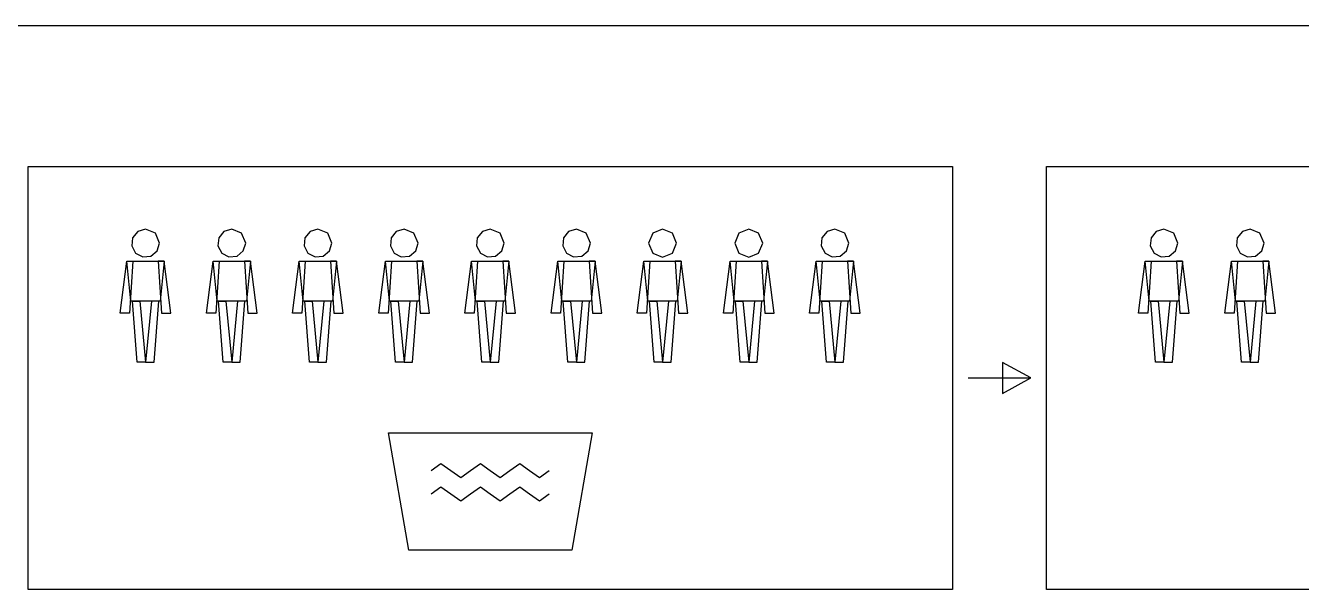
# Model space of a CAD drawing. Extents: x 0 to 118, y 2 to 170.
# Drawn here: x 44.92 to 85.64, y 128 to 146 of the extents above; entities that cross this region are included whole.
import ezdxf

# ---------------------------------------------------------------- set-up
doc = ezdxf.new("R2010")
doc.units = 0

msp = doc.modelspace()

# ---------------------------------------------------------------- linework, layer by layer
at = {"layer": 'Layer 1', "color": 7}
for points in [[(15, 146), (105, 146)], [(45, 141.5), (74.5, 141.5), (74.5, 128), (45, 128), (45, 141.5)], [(77.5, 141.5), (107, 141.5), (107, 128), (77.5, 128), (77.5, 141.5)], [(48.75, 139.5), (48.502077, 139.424793), (48.337719, 139.224522), (48.312325, 138.966691), (48.434454, 138.738204), (48.662941, 138.616075), (48.920772, 138.641469), (49.121043, 138.805827), (49.19625, 139.05375), (49.065546, 139.369296), (48.75, 139.5), (48.75, 139.5)], [(51.5, 139.5), (51.252077, 139.424793), (51.087719, 139.224522), (51.062325, 138.966691), (51.184454, 138.738204), (51.412941, 138.616075), (51.670772, 138.641469), (51.871043, 138.805827), (51.94625, 139.05375), (51.815546, 139.369296), (51.5, 139.5), (51.5, 139.5)], [(54.25, 139.5), (54.002077, 139.424793), (53.837719, 139.224522), (53.812325, 138.966691), (53.934454, 138.738204), (54.162941, 138.616075), (54.420772, 138.641469), (54.621043, 138.805827), (54.69625, 139.05375), (54.565546, 139.369296), (54.25, 139.5), (54.25, 139.5)], [(57, 139.5), (56.752077, 139.424793), (56.587719, 139.224522), (56.562325, 138.966691), (56.684454, 138.738204), (56.912941, 138.616075), (57.170772, 138.641469), (57.371043, 138.805827), (57.44625, 139.05375), (57.315546, 139.369296), (57, 139.5), (57, 139.5)], [(59.75, 139.5), (59.502077, 139.424793), (59.337719, 139.224522), (59.312325, 138.966691), (59.434454, 138.738204), (59.662941, 138.616075), (59.920772, 138.641469), (60.121043, 138.805827), (60.19625, 139.05375), (60.065546, 139.369296), (59.75, 139.5), (59.75, 139.5)], [(62.5, 139.5), (62.252077, 139.424793), (62.087719, 139.224522), (62.062325, 138.966691), (62.184454, 138.738204), (62.412941, 138.616075), (62.670772, 138.641469), (62.871043, 138.805827), (62.94625, 139.05375), (62.815546, 139.369296), (62.5, 139.5), (62.5, 139.5)], [(65.25, 139.5), (64.934454, 139.369296), (64.80375, 139.05375), (64.934454, 138.738204), (65.25, 138.6075), (65.565546, 138.738204), (65.69625, 139.05375), (65.565546, 139.369296), (65.25, 139.5), (65.25, 139.5)], [(68, 139.5), (67.684454, 139.369296), (67.55375, 139.05375), (67.684454, 138.738204), (68, 138.6075), (68.315546, 138.738204), (68.44625, 139.05375), (68.315546, 139.369296), (68, 139.5), (68, 139.5)], [(70.75, 139.5), (70.502077, 139.424793), (70.337719, 139.224522), (70.312325, 138.966691), (70.434454, 138.738204), (70.662941, 138.616075), (70.920772, 138.641469), (71.121043, 138.805827), (71.19625, 139.05375), (71.065546, 139.369296), (70.75, 139.5), (70.75, 139.5)], [(81.25, 139.5), (81.002077, 139.424793), (80.837719, 139.224522), (80.812325, 138.966691), (80.934454, 138.738204), (81.162941, 138.616075), (81.420772, 138.641469), (81.621043, 138.805827), (81.69625, 139.05375), (81.565546, 139.369296), (81.25, 139.5), (81.25, 139.5)], [(84, 139.5), (83.752077, 139.424793), (83.587719, 139.224522), (83.562325, 138.966691), (83.684454, 138.738204), (83.912941, 138.616075), (84.170772, 138.641469), (84.371043, 138.805827), (84.44625, 139.05375), (84.315546, 139.369296), (84, 139.5), (84, 139.5)], [(75, 134.75), (77, 134.75)], [(56.5, 133), (63, 133)], [(57.865, 131.8), (58.179167, 132.025), (58.493333, 131.8), (58.8075, 131.575), (59.121667, 131.8), (59.435833, 132.025), (59.75, 131.8), (60.064167, 131.575), (60.378333, 131.8), (60.6925, 132.025), (61.006667, 131.8), (61.320833, 131.575), (61.635, 131.8)], [(57.865, 131.05), (58.179167, 131.275), (58.493333, 131.05), (58.8075, 130.825), (59.121667, 131.05), (59.435833, 131.275), (59.75, 131.05), (60.064167, 130.825), (60.378333, 131.05), (60.6925, 131.275), (61.006667, 131.05), (61.320833, 130.825), (61.635, 131.05)]]:
    msp.add_lwpolyline(points, dxfattribs=at)
for points in [[(48.155, 138.473625), (48.34625, 138.473625), (48.24, 136.816125), (47.9425, 136.816125), (48.155, 138.473625)], [(48.155, 138.473625), (49.345, 138.473625), (49.2175, 137.198625), (48.2825, 137.198625), (48.155, 138.473625)], [(49.345, 138.473625), (49.15375, 138.473625), (49.26, 136.816125), (49.5575, 136.816125), (49.345, 138.473625)], [(50.905, 138.473625), (51.09625, 138.473625), (50.99, 136.816125), (50.6925, 136.816125), (50.905, 138.473625)], [(50.905, 138.473625), (52.095, 138.473625), (51.9675, 137.198625), (51.0325, 137.198625), (50.905, 138.473625)], [(52.095, 138.473625), (51.90375, 138.473625), (52.01, 136.816125), (52.3075, 136.816125), (52.095, 138.473625)], [(53.655, 138.473625), (53.84625, 138.473625), (53.74, 136.816125), (53.4425, 136.816125), (53.655, 138.473625)], [(53.655, 138.473625), (54.845, 138.473625), (54.7175, 137.198625), (53.7825, 137.198625), (53.655, 138.473625)], [(54.845, 138.473625), (54.65375, 138.473625), (54.76, 136.816125), (55.0575, 136.816125), (54.845, 138.473625)], [(56.405, 138.473625), (56.59625, 138.473625), (56.49, 136.816125), (56.1925, 136.816125), (56.405, 138.473625)], [(56.405, 138.473625), (57.595, 138.473625), (57.4675, 137.198625), (56.5325, 137.198625), (56.405, 138.473625)], [(57.595, 138.473625), (57.40375, 138.473625), (57.51, 136.816125), (57.8075, 136.816125), (57.595, 138.473625)], [(59.155, 138.473625), (59.34625, 138.473625), (59.24, 136.816125), (58.9425, 136.816125), (59.155, 138.473625)], [(59.155, 138.473625), (60.345, 138.473625), (60.2175, 137.198625), (59.2825, 137.198625), (59.155, 138.473625)], [(60.345, 138.473625), (60.15375, 138.473625), (60.26, 136.816125), (60.5575, 136.816125), (60.345, 138.473625)], [(61.905, 138.473625), (62.09625, 138.473625), (61.99, 136.816125), (61.6925, 136.816125), (61.905, 138.473625)], [(61.905, 138.473625), (63.095, 138.473625), (62.9675, 137.198625), (62.0325, 137.198625), (61.905, 138.473625)], [(63.095, 138.473625), (62.90375, 138.473625), (63.01, 136.816125), (63.3075, 136.816125), (63.095, 138.473625)], [(64.655, 138.473625), (64.84625, 138.473625), (64.74, 136.816125), (64.4425, 136.816125), (64.655, 138.473625)], [(64.655, 138.473625), (65.845, 138.473625), (65.7175, 137.198625), (64.7825, 137.198625), (64.655, 138.473625)], [(65.845, 138.473625), (65.65375, 138.473625), (65.76, 136.816125), (66.0575, 136.816125), (65.845, 138.473625)], [(67.405, 138.473625), (67.59625, 138.473625), (67.49, 136.816125), (67.1925, 136.816125), (67.405, 138.473625)], [(67.405, 138.473625), (68.595, 138.473625), (68.4675, 137.198625), (67.5325, 137.198625), (67.405, 138.473625)], [(68.595, 138.473625), (68.40375, 138.473625), (68.51, 136.816125), (68.8075, 136.816125), (68.595, 138.473625)], [(70.155, 138.473625), (70.34625, 138.473625), (70.24, 136.816125), (69.9425, 136.816125), (70.155, 138.473625)], [(70.155, 138.473625), (71.345, 138.473625), (71.2175, 137.198625), (70.2825, 137.198625), (70.155, 138.473625)], [(71.345, 138.473625), (71.15375, 138.473625), (71.26, 136.816125), (71.5575, 136.816125), (71.345, 138.473625)], [(80.655, 138.473625), (80.84625, 138.473625), (80.74, 136.816125), (80.4425, 136.816125), (80.655, 138.473625)], [(80.655, 138.473625), (81.845, 138.473625), (81.7175, 137.198625), (80.7825, 137.198625), (80.655, 138.473625)], [(81.845, 138.473625), (81.65375, 138.473625), (81.76, 136.816125), (82.0575, 136.816125), (81.845, 138.473625)], [(83.405, 138.473625), (83.59625, 138.473625), (83.49, 136.816125), (83.1925, 136.816125), (83.405, 138.473625)], [(83.405, 138.473625), (84.595, 138.473625), (84.4675, 137.198625), (83.5325, 137.198625), (83.405, 138.473625)], [(84.595, 138.473625), (84.40375, 138.473625), (84.51, 136.816125), (84.8075, 136.816125), (84.595, 138.473625)], [(48.32925, 137.198625), (48.563, 137.198625), (48.75, 135.25), (48.47885, 135.25), (48.32925, 137.198625)], [(49.17075, 137.198625), (48.937, 137.198625), (48.75, 135.25), (49.02115, 135.25), (49.17075, 137.198625)], [(51.07925, 137.198625), (51.313, 137.198625), (51.5, 135.25), (51.22885, 135.25), (51.07925, 137.198625)], [(51.92075, 137.198625), (51.687, 137.198625), (51.5, 135.25), (51.77115, 135.25), (51.92075, 137.198625)], [(53.82925, 137.198625), (54.063, 137.198625), (54.25, 135.25), (53.97885, 135.25), (53.82925, 137.198625)], [(54.67075, 137.198625), (54.437, 137.198625), (54.25, 135.25), (54.52115, 135.25), (54.67075, 137.198625)], [(56.57925, 137.198625), (56.813, 137.198625), (57, 135.25), (56.72885, 135.25), (56.57925, 137.198625)], [(57.42075, 137.198625), (57.187, 137.198625), (57, 135.25), (57.27115, 135.25), (57.42075, 137.198625)], [(59.32925, 137.198625), (59.563, 137.198625), (59.75, 135.25), (59.47885, 135.25), (59.32925, 137.198625)], [(60.17075, 137.198625), (59.937, 137.198625), (59.75, 135.25), (60.02115, 135.25), (60.17075, 137.198625)], [(62.07925, 137.198625), (62.313, 137.198625), (62.5, 135.25), (62.22885, 135.25), (62.07925, 137.198625)], [(62.92075, 137.198625), (62.687, 137.198625), (62.5, 135.25), (62.77115, 135.25), (62.92075, 137.198625)], [(64.82925, 137.198625), (65.063, 137.198625), (65.25, 135.25), (64.97885, 135.25), (64.82925, 137.198625)], [(65.67075, 137.198625), (65.437, 137.198625), (65.25, 135.25), (65.52115, 135.25), (65.67075, 137.198625)], [(67.57925, 137.198625), (67.813, 137.198625), (68, 135.25), (67.72885, 135.25), (67.57925, 137.198625)], [(68.42075, 137.198625), (68.187, 137.198625), (68, 135.25), (68.27115, 135.25), (68.42075, 137.198625)], [(70.32925, 137.198625), (70.563, 137.198625), (70.75, 135.25), (70.47885, 135.25), (70.32925, 137.198625)], [(71.17075, 137.198625), (70.937, 137.198625), (70.75, 135.25), (71.02115, 135.25), (71.17075, 137.198625)], [(80.82925, 137.198625), (81.063, 137.198625), (81.25, 135.25), (80.97885, 135.25), (80.82925, 137.198625)], [(81.67075, 137.198625), (81.437, 137.198625), (81.25, 135.25), (81.52115, 135.25), (81.67075, 137.198625)], [(83.57925, 137.198625), (83.813, 137.198625), (84, 135.25), (83.72885, 135.25), (83.57925, 137.198625)], [(84.42075, 137.198625), (84.187, 137.198625), (84, 135.25), (84.27115, 135.25), (84.42075, 137.198625)], [(77, 134.75), (76.1, 135.245), (76.1, 134.255), (77, 134.75)], [(56.5, 133), (63, 133), (62.35, 129.25), (57.15, 129.25), (56.5, 133)]]:
    msp.add_lwpolyline(points, close=True, dxfattribs=at)

doc.saveas('drawing.dxf')
